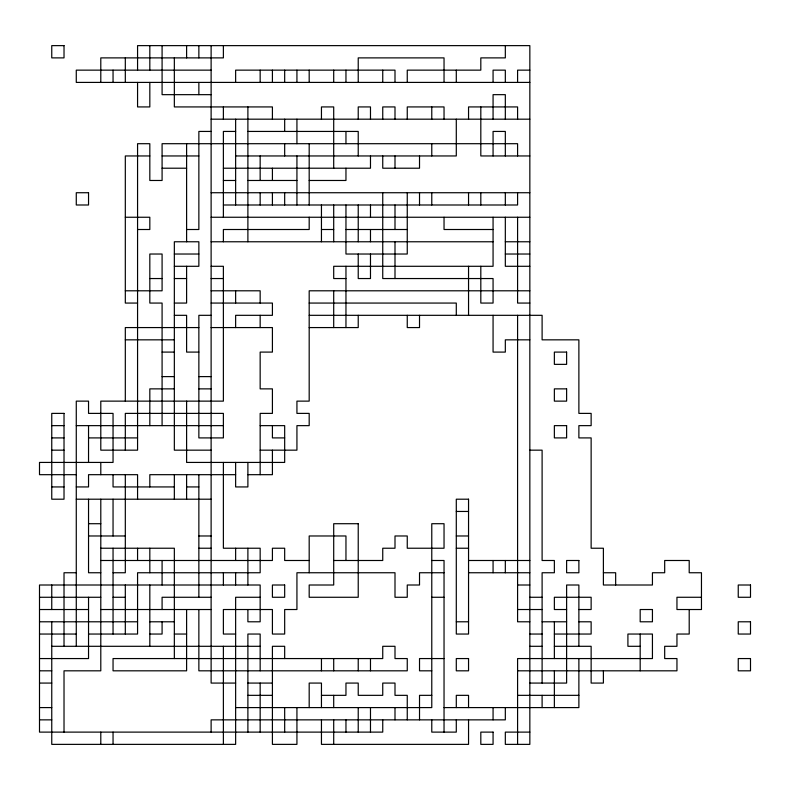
<?xml version="1.0" encoding="UTF-8"?>
<svg xmlns="http://www.w3.org/2000/svg" width="790" height="790" viewBox="0 0 790 790"><rect width="100%" height="100%" fill="white"/><g stroke="black" fill="none" stroke-linecap="round" stroke-linejoin="round"><path stroke-width="1.19" d="M211.118 70.142L76.275 70.142L76.275 82.407L529.843 82.407M529.843 70.142L517.588 70.142L517.588 82.407M211.118 94.662L162.088 94.662L162.088 45.632M211.118 119.181L529.843 119.181M211.118 131.436L198.863 131.436L198.863 229.505L186.608 229.505M235.637 131.436L223.382 131.436L223.382 217.25M247.892 131.436L358.226 131.436L358.226 155.956M149.823 155.956L125.314 155.956L125.314 303.064L137.569 303.064M162.088 155.956L198.863 155.956M235.637 155.956L456.294 155.956L456.294 119.181M529.843 155.956L480.814 155.956L480.814 106.927M162.088 168.211L186.608 168.211M223.382 168.211L370.48 168.211L370.48 155.956M223.382 180.476L235.637 180.476M247.892 180.476L296.931 180.476M309.186 180.476L345.961 180.476L345.961 168.211M211.118 192.73L529.843 192.73M223.382 204.995L517.588 204.995L517.588 192.73M125.314 217.25L149.823 217.25L149.823 229.505L137.569 229.505M211.118 217.25L529.843 217.25M321.451 229.505L333.706 229.505M345.961 229.505L407.255 229.505M493.069 229.505L444.039 229.505L444.039 217.25M211.118 241.77L493.069 241.77M505.324 241.77L529.843 241.77M174.343 254.025L198.863 254.025M505.324 254.025L529.843 254.025M174.343 266.289L198.863 266.289L198.863 241.77L174.343 241.77L174.343 450.162L211.118 450.162M211.118 266.289L223.382 266.289L223.382 401.132L100.794 401.132L100.794 450.162L137.569 450.162L137.569 143.701L149.823 143.701L149.823 180.476L162.088 180.476L162.088 143.701L517.588 143.701L517.588 155.956M529.843 266.289L505.324 266.289L505.324 217.25M149.823 278.544L162.088 278.544M174.343 278.544L186.608 278.544M211.118 278.544L223.382 278.544M345.961 278.544L333.706 278.544L333.706 266.289L493.069 266.289L493.069 217.25M125.314 290.799L162.088 290.799L162.088 254.025L149.823 254.025L149.823 303.064L162.088 303.064L162.088 425.642M211.118 290.799L260.157 290.799L260.157 303.064M529.843 290.799L309.186 290.799L309.186 401.132L296.931 401.132L296.931 413.387L309.186 413.387L309.186 425.642L296.931 425.642L296.931 450.162L260.157 450.162M174.343 303.064L186.608 303.064L186.608 266.289M211.118 303.064L272.412 303.064L272.412 315.319L235.637 315.319L235.637 327.574M309.186 303.064L456.294 303.064L456.294 315.319M529.843 303.064L517.588 303.064L517.588 217.25M174.343 315.319L186.608 315.319L186.608 352.093L198.863 352.093M211.118 315.319L198.863 315.319L198.863 437.907L223.382 437.907L223.382 413.387L125.314 413.387L125.314 450.162M309.186 315.319L542.108 315.319L542.108 339.838L578.882 339.838L578.882 413.387L591.137 413.387L591.137 425.642L578.882 425.642L578.882 437.907L591.137 437.907L591.137 548.23L603.392 548.23L603.392 585.005L652.431 585.005L652.431 572.75L664.686 572.75L664.686 560.495L689.206 560.495L689.206 572.75L701.461 572.75L701.461 609.524L676.951 609.524L676.951 597.27L701.461 597.27M198.863 327.574L125.314 327.574L125.314 401.132M211.118 327.574L272.412 327.574L272.412 352.093L260.157 352.093L260.157 388.868L272.412 388.868L272.412 413.387L260.157 413.387L260.157 474.681M309.186 327.574L358.226 327.574L358.226 315.319M125.314 339.838L174.343 339.838M529.843 339.838L505.324 339.838L505.324 352.093L493.069 352.093L493.069 315.319M162.088 352.093L174.343 352.093M162.088 376.613L174.343 376.613M198.863 376.613L211.118 376.613M174.343 388.868L149.823 388.868L149.823 425.642M198.863 388.868L211.118 388.868M51.755 425.642L64.02 425.642M76.275 425.642L223.382 425.642M260.157 425.642L284.676 425.642L284.676 462.426L186.608 462.426L186.608 401.132M51.755 437.907L64.02 437.907M88.539 437.907L137.569 437.907M284.676 437.907L272.412 437.907L272.412 425.642M51.755 450.162L64.02 450.162M529.843 450.162L542.108 450.162L542.108 560.495L554.363 560.495L554.363 572.75L542.108 572.75L542.108 683.074M76.275 474.681L39.5 474.681L39.5 462.426L113.049 462.426L113.049 413.387L88.539 413.387L88.539 401.132L76.275 401.132L76.275 646.299M235.637 474.681L149.823 474.681L149.823 486.936M247.892 474.681L272.412 474.681L272.412 450.162M51.755 486.936L64.02 486.936M76.275 486.936L88.539 486.936L88.539 474.681L137.569 474.681L137.569 499.201M174.343 486.936L113.049 486.936L113.049 474.681M186.608 486.936L198.863 486.936M76.275 499.201L211.118 499.201M456.294 511.456L468.549 511.456M88.539 523.711L100.794 523.711M88.539 535.976L125.314 535.976M198.863 535.976L211.118 535.976M456.294 535.976L468.549 535.976M100.794 548.23L174.343 548.23L174.343 658.564M198.863 548.23L211.118 548.23M456.294 548.23L468.549 548.23M100.794 560.495L272.412 560.495L272.412 548.23L284.676 548.23L284.676 560.495L309.186 560.495M333.706 560.495L382.745 560.495L382.745 548.23L395 548.23L395 535.976L407.255 535.976L407.255 548.23L444.039 548.23L444.039 523.711L431.775 523.711L431.775 707.593L235.637 707.593M431.775 560.495L444.039 560.495L444.039 732.113M468.549 560.495L529.843 560.495M76.275 572.75L64.02 572.75L64.02 646.299M100.794 572.75L88.539 572.75L88.539 499.201M113.049 572.75L125.314 572.75L125.314 474.681M444.039 572.75L419.52 572.75L419.52 585.005L407.255 585.005L407.255 597.27L395 597.27L395 572.75L296.931 572.75L296.931 609.524L284.676 609.524L284.676 634.044L272.412 634.044L272.412 609.524L223.382 609.524L223.382 634.044L235.637 634.044M468.549 572.75L529.843 572.75M603.392 572.75L615.657 572.75L615.657 585.005M517.588 585.005L529.843 585.005M39.5 597.27L100.794 597.27M113.049 597.27L125.314 597.27M211.118 597.27L162.088 597.27L162.088 609.524M260.157 597.27L235.637 597.27L235.637 744.368L51.755 744.368L51.755 621.789M431.775 597.27L444.039 597.27M529.843 597.27L542.108 597.27M39.5 609.524L88.539 609.524M100.794 609.524L211.118 609.524M517.588 609.524L542.108 609.524M566.618 609.524L554.363 609.524L554.363 597.27L591.137 597.27L591.137 609.524L578.882 609.524M39.5 621.789L137.569 621.789M149.823 621.789L174.343 621.789M456.294 621.789L468.549 621.789M529.843 621.789L517.588 621.789L517.588 315.319M542.108 621.789L566.618 621.789M578.882 621.789L591.137 621.789L591.137 634.044L554.363 634.044M39.5 634.044L76.275 634.044M88.539 634.044L137.569 634.044L137.569 572.75L260.157 572.75L260.157 548.23L223.382 548.23L223.382 462.426M149.823 634.044L162.088 634.044L162.088 621.789M174.343 634.044L186.608 634.044M529.843 634.044L542.108 634.044M51.755 646.299L260.157 646.299M529.843 646.299L542.108 646.299M554.363 646.299L591.137 646.299L591.137 683.074L603.392 683.074L603.392 670.819M640.177 646.299L627.912 646.299L627.912 634.044L652.431 634.044L652.431 658.564L517.588 658.564L517.588 744.368M39.5 658.564L88.539 658.564L88.539 597.27M444.039 658.564L419.52 658.564L419.52 670.819L431.775 670.819M39.5 670.819L51.755 670.819M517.588 670.819L676.951 670.819L676.951 658.564L664.686 658.564L664.686 646.299L676.951 646.299L676.951 634.044L689.206 634.044L689.206 609.524M39.5 683.074L51.755 683.074M235.637 683.074L211.118 683.074L211.118 45.632M247.892 683.074L272.412 683.074M529.843 683.074L566.618 683.074L566.618 585.005L578.882 585.005L578.882 646.299M247.892 695.338L272.412 695.338M321.451 695.338L345.961 695.338L345.961 683.074L358.226 683.074L358.226 695.338L382.745 695.338L382.745 683.074L395 683.074L395 695.338L407.255 695.338L407.255 719.858M431.775 695.338L419.52 695.338L419.52 719.858M517.588 695.338L578.882 695.338M39.5 707.593L51.755 707.593M444.039 707.593L578.882 707.593L578.882 658.564M39.5 719.858L51.755 719.858M529.843 732.113L505.324 732.113L505.324 744.368L529.843 744.368L529.843 45.632L137.569 45.632L137.569 70.142M640.177 634.044L640.177 670.819M554.363 621.789L554.363 658.564M554.363 670.819L554.363 707.593M542.108 695.338L542.108 707.593M517.588 119.181L517.588 106.927L468.549 106.927L468.549 119.181M505.324 45.632L505.324 57.887L480.814 57.887L480.814 70.142L407.255 70.142L407.255 82.407M505.324 82.407L505.324 70.142L493.069 70.142L493.069 82.407M505.324 119.181L505.324 94.662L493.069 94.662L493.069 119.181M505.324 155.956L505.324 131.436L493.069 131.436L493.069 155.956M505.324 192.73L505.324 204.995M505.324 560.495L505.324 572.75M505.324 707.593L505.324 719.858L211.118 719.858L211.118 732.113M493.069 560.495L493.069 572.75M493.069 707.593L493.069 719.858M480.814 192.73L480.814 204.995M480.814 266.289L480.814 303.064L493.069 303.064L493.069 278.544L382.745 278.544L382.745 192.73M468.549 192.73L468.549 204.995M468.549 266.289L468.549 315.319M468.549 707.593L468.549 695.338L456.294 695.338L456.294 707.593M468.549 719.858L468.549 744.368L321.451 744.368L321.451 719.858M456.294 70.142L456.294 82.407M456.294 719.858L456.294 732.113L431.775 732.113L431.775 719.858M444.039 82.407L444.039 57.887L358.226 57.887L358.226 82.407M444.039 119.181L444.039 106.927L407.255 106.927L407.255 119.181M431.775 106.927L431.775 119.181M431.775 143.701L431.775 155.956M431.775 192.73L431.775 204.995M419.52 155.956L419.52 168.211L382.745 168.211L382.745 155.956M419.52 192.73L419.52 204.995M419.52 315.319L419.52 327.574L407.255 327.574L407.255 315.319M407.255 192.73L407.255 254.025L345.961 254.025L345.961 204.995M395 82.407L395 70.142L235.637 70.142L235.637 82.407M395 119.181L395 106.927L382.745 106.927L382.745 119.181M395 155.956L395 168.211M395 204.995L395 229.505M395 241.77L395 278.544M395 707.593L395 719.858M382.745 70.142L382.745 82.407M382.745 719.858L382.745 732.113L39.5 732.113L39.5 585.005L260.157 585.005L260.157 621.789L247.892 621.789L247.892 609.524M370.48 119.181L370.48 106.927L358.226 106.927L358.226 119.181M370.48 204.995L370.48 217.25M370.48 229.505L370.48 241.77M370.48 254.025L370.48 278.544L358.226 278.544L358.226 254.025M370.48 658.564L370.48 670.819M370.48 707.593L370.48 732.113M358.226 204.995L358.226 241.77M358.226 658.564L358.226 670.819M358.226 707.593L358.226 732.113M345.961 70.142L345.961 82.407M345.961 131.436L345.961 143.701M345.961 266.289L345.961 327.574M345.961 560.495L345.961 535.976L309.186 535.976L309.186 572.75M345.961 719.858L345.961 732.113M333.706 70.142L333.706 82.407M333.706 168.211L333.706 106.927L321.451 106.927L321.451 119.181M333.706 204.995L333.706 241.77M333.706 290.799L333.706 327.574M333.706 658.564L333.706 670.819M333.706 695.338L333.706 707.593M333.706 719.858L333.706 744.368M321.451 204.995L321.451 241.77M321.451 658.564L321.451 670.819M321.451 707.593L321.451 683.074L309.186 683.074L309.186 707.593M309.186 70.142L309.186 82.407M309.186 143.701L309.186 204.995M309.186 217.25L309.186 229.505L223.382 229.505L223.382 241.77M296.931 70.142L296.931 82.407M296.931 119.181L296.931 143.701M296.931 155.956L296.931 204.995M296.931 707.593L296.931 744.368L272.412 744.368L272.412 646.299L284.676 646.299L284.676 658.564M284.676 70.142L284.676 82.407M284.676 119.181L284.676 131.436M284.676 143.701L284.676 155.956M284.676 192.73L284.676 204.995M284.676 707.593L284.676 732.113M272.412 70.142L272.412 82.407M272.412 119.181L272.412 106.927L174.343 106.927L174.343 57.887M272.412 168.211L272.412 180.476M272.412 192.73L272.412 204.995M260.157 70.142L260.157 82.407M260.157 155.956L260.157 180.476M260.157 192.73L260.157 204.995M260.157 315.319L260.157 327.574M260.157 670.819L260.157 634.044L247.892 634.044L247.892 732.113M260.157 683.074L260.157 732.113M247.892 106.927L247.892 241.77M247.892 462.426L247.892 486.936L235.637 486.936L235.637 462.426M247.892 548.23L247.892 585.005M235.637 119.181L235.637 204.995M235.637 290.799L235.637 303.064M235.637 548.23L235.637 560.495M235.637 572.75L235.637 585.005M223.382 45.632L223.382 57.887L100.794 57.887L100.794 82.407M223.382 106.927L223.382 119.181M223.382 572.75L223.382 585.005M223.382 646.299L223.382 744.368M198.863 45.632L198.863 57.887M198.863 82.407L198.863 94.662M198.863 474.681L198.863 597.27M198.863 609.524L198.863 670.819L407.255 670.819L407.255 658.564L395 658.564L395 646.299L382.745 646.299L382.745 658.564L113.049 658.564L113.049 670.819L186.608 670.819L186.608 609.524M186.608 45.632L186.608 57.887M186.608 143.701L186.608 241.77M186.608 474.681L186.608 499.201M174.343 474.681L174.343 499.201M162.088 560.495L162.088 585.005M149.823 45.632L149.823 70.142M149.823 82.407L149.823 106.927L137.569 106.927L137.569 82.407M149.823 548.23L149.823 572.75M149.823 585.005L149.823 646.299M137.569 548.23L137.569 560.495M125.314 57.887L125.314 82.407M125.314 585.005L125.314 634.044M113.049 70.142L113.049 82.407M113.049 499.201L113.049 535.976M113.049 548.23L113.049 634.044M113.049 732.113L113.049 744.368M100.794 462.426L100.794 474.681M100.794 499.201L100.794 670.819L64.02 670.819L64.02 732.113M100.794 732.113L100.794 744.368M88.539 425.642L88.539 462.426M51.755 585.005L51.755 609.524M64.02 45.632L51.755 45.632L51.755 57.887L64.02 57.887L64.02 45.632M88.539 192.73L76.275 192.73L76.275 204.995L88.539 204.995L88.539 192.73M566.618 352.093L554.363 352.093L554.363 364.358L566.618 364.358L566.618 352.093M566.618 388.868L554.363 388.868L554.363 401.132L566.618 401.132L566.618 388.868M64.02 413.387L51.755 413.387L51.755 499.201L64.02 499.201L64.02 413.387M566.618 425.642L554.363 425.642L554.363 437.907L566.618 437.907L566.618 425.642M468.549 499.201L456.294 499.201L456.294 634.044L468.549 634.044L468.549 499.201M358.226 523.711L333.706 523.711L333.706 585.005L309.186 585.005L309.186 597.27L358.226 597.27L358.226 523.711M578.882 560.495L566.618 560.495L566.618 572.75L578.882 572.75L578.882 560.495M284.676 585.005L272.412 585.005L272.412 597.27L284.676 597.27L284.676 585.005M750.5 585.005L738.245 585.005L738.245 597.27L750.5 597.27L750.5 585.005M652.431 609.524L640.177 609.524L640.177 621.789L652.431 621.789L652.431 609.524M750.5 621.789L738.245 621.789L738.245 634.044L750.5 634.044L750.5 621.789M468.549 658.564L456.294 658.564L456.294 670.819L468.549 670.819L468.549 658.564M750.5 658.564L738.245 658.564L738.245 670.819L750.5 670.819L750.5 658.564M493.069 732.113L480.814 732.113L480.814 744.368L493.069 744.368L493.069 732.113"/></g></svg>
